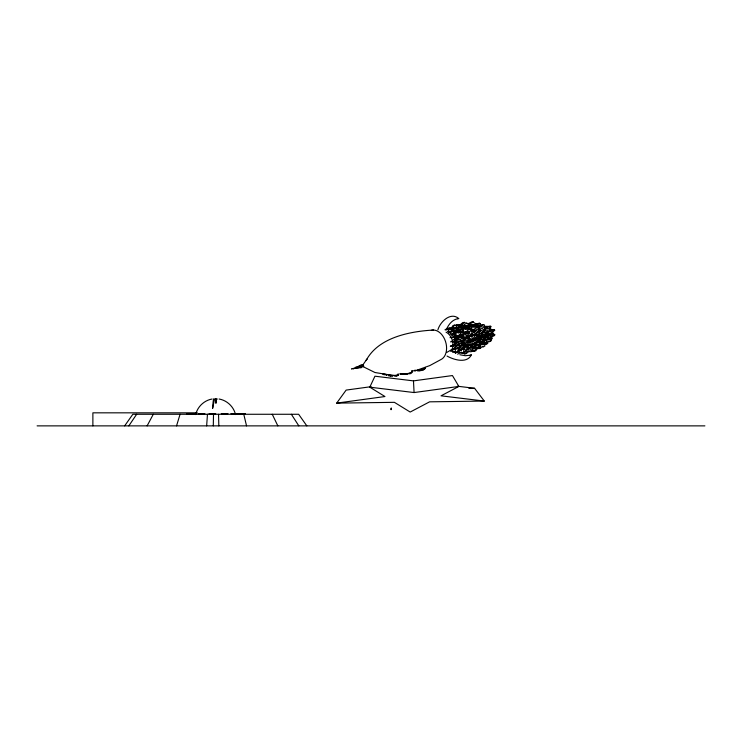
<?xml version="1.0" encoding="UTF-8"?>
<svg xmlns="http://www.w3.org/2000/svg" width="742" height="742" viewBox="0 0 742 742"><rect width="100%" height="100%" fill="white"/><g stroke="black" fill="none" stroke-linecap="round" stroke-linejoin="round"><path stroke-width="1.11" d="M400.949 374.33L400.958 373.606M401.914 374.441L401.923 373.708L399.994 373.495L399.984 374.228L406.05 374.441L407.979 374.228L407.979 373.504L410.901 372.725L411.958 371.668L411.958 372.391M403.991 374.515L403.991 373.782L407.979 373.504M406.05 374.441L406.06 373.708M409.63 373.17L409.63 373.894L410.892 373.458L410.901 372.725M411.689 372.948L411.689 372.215M411.68 371.844L411.68 371.121L411.931 371.816M213.297 425.871L213.51 414.268M456.451 324.866L456.024 336.163L472.394 351.439L472.478 349.176M206.647 425.871L207.463 414.268M384.987 375.118L385.052 374.385L383.725 373.931M386.684 375.517L386.758 374.784L385.052 374.385L394.707 375.433L397.499 375.053L398.213 374.71L398.037 373.838M392.759 375.6L388.706 375.109L388.632 375.842L390.7 376.064L390.774 375.331M392.824 375.443L392.75 376.175L390.7 376.064M394.707 375.433L394.633 376.166L396.228 376.027L397.424 375.786L397.499 375.053M396.228 376.027L396.302 375.294M398.213 374.71L398.139 375.443L398.398 374.293M472.302 324.273L471.81 328.446L456.441 352.867M212.685 408.193L214.206 400.467L214.855 399.215L215.922 398.89M464.798 324.217L463.296 331.665L463.833 353.146M425.203 368.088L425.064 368.746L425.175 367.373M351.522 368.579L351.532 369.182M415.585 370.453L417.7 370.286L417.727 371L421.651 370.453L424.387 369.386L425.036 368.023M176.54 425.871L180.074 414.268M195.702 414.574C197.483 406.709 204.171 400.383 212.11 399.01M437.901 329.754C440.21 321.722 450.811 311.482 458.862 318.633L457.415 318.745M362.634 365.379L363.404 365.027L363.701 366.437L352.858 368.811M446.332 329.624C448.381 324.792 452.054 319.923 457.462 318.754M371.121 386.675L346.134 390.088L336.673 403.129L384.977 396.534L369.785 387.176L374.942 376.203L413.48 380.878L452.444 375.554L458.862 386.434L441.026 395.82L484.294 401.07L474.574 388.289L457.462 386.22M450.051 333.789L454.382 324.922L459.882 326.165M475.418 349.417L474.463 351.383L471.161 350.632M147.111 425.871L153.288 414.268M450.607 329.337L453.065 325.432L478.831 326.118M456.432 326.471L457.656 324.514L474.333 326.165M454.679 343.092L463.908 328.437L480.315 323.447M464.39 352.487L479.768 328.066L476.485 327.157M477.616 347.942L475.77 350.873L471.291 350.753M478.85 345.985L480.074 344.038M484.999 336.219L487.457 332.314M489.303 329.383L491.148 326.452L484.424 326.276M128.83 425.871L136.649 414.268M362.634 365.24L366.956 359.1L366.196 360.343C378.439 337.452 409.695 331.368 433.588 330.042M124.647 425.871L132.837 414.268L298.636 414.268L306.836 425.871M488.895 327.825L490.388 326.09L484.925 327.658M452.203 334.67L464.297 322.204M466.161 352.441L464.548 354.101L462.906 352.571M458.584 326.026L462.971 322.445L477.829 326.072L475.613 325.423M454.512 341.209L473.804 325.45L477.876 326.155M451.34 350.641L480.287 327.009M457.61 352.098L486.557 328.465M469.38 350.994L465.865 353.86L459.502 352.302M472.005 348.842L476.392 345.262M484.294 338.816L487.8 335.95M491.306 333.084L494.812 330.227L489.507 328.929M451.488 335.403L456.005 332.425L469.612 331.433M491.825 331.396L494.534 329.615L490.008 329.949M473.396 321.685L454.902 333.139L455.412 353.489M454.827 343.453L456.386 342.535M446.712 352.459L450.672 350.168M468.156 323.697L472.274 321.62L479.74 326.22M453.232 339.715L469.714 331.396M471.773 330.348L483.107 324.625M450.338 346.301L487.42 327.565L485.453 328.047M453.028 349.909L491.139 330.654M457.601 354.166L460.689 352.608M465.837 350.001L470.994 347.395M480.259 342.711L486.446 339.595M488.505 338.556L494.682 335.43L492.818 334.28M417.663 370.425L424.359 368.663M450.607 334.317L465.215 327.927L476.225 330.422M491.798 336.043L494.933 334.67L492.725 334.169M215.607 398.76L215.931 403.323L216.07 401.858A20.229 1.465 -90 0 1 217.183 399.215M470.178 355.242L471.476 354.695C467.172 363.858 453.946 359.926 447.027 356.049M352.802 368.663L362.931 364.962M416.948 370.212L429.794 365.583L440.748 359.657A15.434 10.629 74.1 0 0 445.552 341.58A15.434 10.629 74.1 0 0 431.362 330.301M489.145 330.951L492.132 330.032L450.654 341.979M475.186 324.337L479.555 323.076L481.233 325.812M449.995 337.721L469.649 332.064M471.829 331.433L476.197 330.171M479.471 329.235L482.745 328.289M451.34 346.254L492.818 334.308L490.629 333.696M450.858 350.196L492.345 338.259L489.145 335.551M452.564 352.283L454.744 351.652M460.207 350.076L464.566 348.823M473.303 346.31L476.577 345.364M478.757 344.733L490.768 341.283M448.456 332.694L475.13 325.209L477.579 327.5M488.162 341.422L491.501 340.485L489.859 338.955M451.841 337.749L455.18 336.849L493.708 334.039L489.247 335.245M352.821 368.755L353.572 368.561M470.196 355.195L465.438 355.724L459.827 354.75M451.665 334.354L454.818 333.714M457.972 333.075L462.183 332.221L491.89 338.964L486.631 340.031M445.181 329.977L471.958 326.35M474.194 326.053L484.229 324.69L484.322 328.085M482.541 346.477L484.776 346.171L484.712 343.917M363.515 366.585L362.829 366.316M369.785 387.176L414.073 392.555L458.862 386.434M447.389 331.572L462.869 329.717M465.076 329.457L470.604 328.799L486.975 344.075L480.343 344.863M445.172 329.42L451.971 328.919M471.875 331.275L476.41 330.941M478.673 330.774L480.937 330.607M487.735 330.116L484.341 330.357L484.433 332.611M452.815 341.682L491.343 338.871L488.06 337.962M450.422 346.115L487.819 343.379L486.047 340.541M451.934 349.204L459.873 348.619M462.136 348.452L464.399 348.286M468.935 347.961L471.198 347.794M473.47 347.627L476.865 347.377M480.269 347.135L483.663 346.885M406.022 373.857L401.886 373.857L403.991 373.782M449.133 327.732L468.768 327.315M473.387 327.213L479.165 327.092L479.703 348.573L472.775 348.721M468.907 388.372L474.574 388.289M336.673 403.129L394.392 402.331L410.187 412.051L429.599 401.83L484.294 401.07M197.326 412.83L92.88 412.83L92.88 425.871M208.956 413.674L215.737 413.674M221.237 413.674L228.017 413.674M230.883 413.674L245.407 413.674M186.761 413.758L196.389 413.758M198.179 413.758L204.95 413.758M237.106 413.758L243.877 413.758M37.1 425.871L704.9 425.871M414.639 370.249L415.622 370.314L415.65 371.028M414.667 370.963L411.949 370.583M481.002 326.823L486.557 327.37L471.179 351.791L465.624 351.235M387.417 374.562L374.942 372.503L362.022 366.121M478.423 330.923L480.621 331.424M482.819 331.924L489.423 333.427M450.227 328.789L448.029 328.289L449.049 332.62M461.709 337.146L469.417 338.899M451.108 341.264L480.816 348.017L480.046 344.77M457.953 347.636L460.151 348.137M462.349 348.638L464.557 349.139M466.755 349.64L468.953 350.141M361.688 364.758L360.723 364.943L360.362 366.205M361.734 367.735L360.677 367.067M466.134 323.076L477.829 326.063M486.344 328.233L491.658 329.587L462.711 353.229L457.387 351.866M219.103 399.01C227.043 400.383 233.73 406.709 235.511 414.574M468.823 325.033L472.107 325.942M456.488 325.284L471.81 329.541L472.348 351.022M448.576 328.381L463.898 332.639L480.269 347.915L478.08 347.312M481.465 342.136L486.938 343.648L452.852 335.69M489.609 331.461L493.69 333.408L455.569 352.673L451.488 350.716M382.779 374.2L383.651 374.664M359.276 367.8C362.569 369.136 359.341 362.745 358.757 366.752M479.221 329.031L480.853 330.561M485.769 335.143L488.227 337.434M458 347.989L461.274 351.049M291.356 414.268L298.831 425.871M272.249 414.268L277.842 425.871M243.775 414.268L246.548 425.871M413.48 380.878L414.073 392.555M423.19 369.247L423.218 369.97M421.623 369.739L421.651 370.453M419.749 370.091L419.777 370.805M484.572 338.259L484.656 341.654M218.547 414.268L218.825 425.871M450.746 351.513A11.213 7.726 74.1 0 0 452.917 346.115A11.195 7.708 74.1 0 0 446.053 332.184M455.903 342.043A4.164 2.866 74.1 0 1 455.607 342.934M212.685 408.183A20.257 1.465 -90 0 1 214.178 399.01M391.201 408.165L391.071 409.63L391.201 408.165M355.891 367.234C356.086 370.583 358.33 366.038 355.891 367.234M357.496 366.669C357.82 370.842 360.371 365.101 357.496 366.669"/></g></svg>
